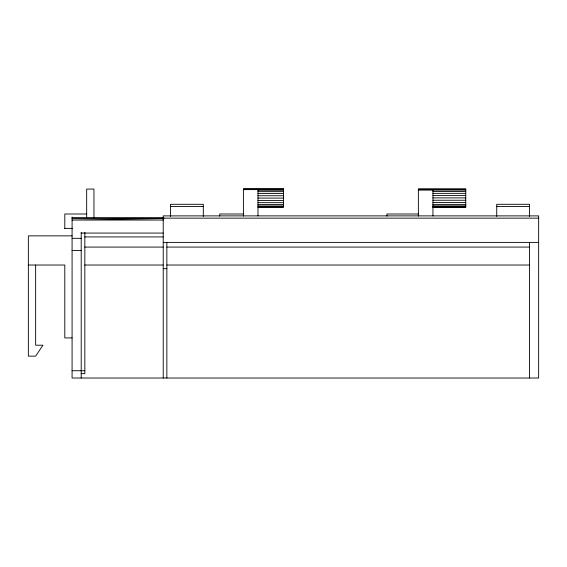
<?xml version="1.0" encoding="UTF-8"?>
<svg xmlns="http://www.w3.org/2000/svg" width="567" height="567" viewBox="0 0 567 567"><rect width="100%" height="100%" fill="white"/><g stroke="black" fill="none" stroke-linecap="round" stroke-linejoin="round"><path stroke-width="0.85" d="M163.218 218.819L163.898 218.607L72.087 218.415M243.406 188.981L283.5 188.981L243.406 188.981L243.406 216.126M163.218 218.501L72.087 220.046L163.218 220.046M418.368 189.208L465.748 189.208M243.406 189.605L283.5 189.605M418.368 190.101L465.748 190.101M257.985 190.2L283.5 190.2M432.947 191.504L465.748 191.504M257.985 191.653L283.5 191.653M432.947 193.361L465.748 193.361M257.985 193.538L283.5 193.538M432.947 195.537L465.748 195.537M257.985 195.735L283.5 195.735M432.947 197.883L465.748 197.883M257.985 198.096L283.5 198.096M432.947 200.25L465.748 200.25M257.985 200.456L283.5 200.456M432.947 202.469L465.748 202.469M257.985 202.653L283.5 202.653M432.947 204.389L465.748 204.389M257.985 204.538L283.5 204.538M432.947 205.878L465.748 205.878M257.985 205.984L283.5 205.984M170.504 206.508L203.312 206.508M496.735 206.508L529.535 206.508M432.947 206.842L465.748 206.842M257.985 206.898L283.5 206.898M432.947 206.948L465.748 206.948M257.985 207.21L283.5 207.21L283.5 188.981M432.947 207.203L465.748 207.203L465.748 188.981L418.368 188.981L418.368 216.126M86.673 214L64.801 214L64.801 228.572M243.406 213.993L219.713 213.993L219.713 216.126M418.368 213.993L386.985 213.993L386.985 216.126M72.087 217.636L163.82 217.636M163.218 218.153L538.65 218.153M64.801 228.381L72.675 228.381M81.201 233.072L163.218 233.072M72.087 235.865L28.35 235.865L28.35 356.147L35.643 356.147L42.929 345.211L35.643 345.211L35.643 265.023M84.731 236.935L163.218 236.935M72.087 238.317L81.201 238.317M163.218 242.4L538.65 242.4M84.731 247.084L163.218 247.084M166.861 247.084L529.535 247.084M72.087 250.444L81.201 250.444M28.35 265.023L64.801 265.023L64.801 337.925L72.087 337.925M84.731 265.023L163.218 265.023M166.861 265.023L529.535 265.023M163.218 268.666L166.861 268.666M72.087 370.726L84.844 370.726M81.201 373.646L84.844 373.646L84.844 232.342M529.535 216.466L529.535 204.304L496.735 204.304L496.735 216.466M529.535 242.392L529.535 378.019M432.947 190.101L432.947 215.914M257.985 189.605L257.985 215.885M203.312 216.466L203.312 204.304L170.504 204.304L170.504 216.466M166.861 242.513L166.861 378.019M163.218 378.019L163.218 215.885L538.65 215.885L538.65 378.019L72.087 378.019L72.087 217.033M93.959 217.636L93.959 189.045L86.673 189.08L86.673 217.636M81.201 232.342L81.201 378.019"/></g></svg>
